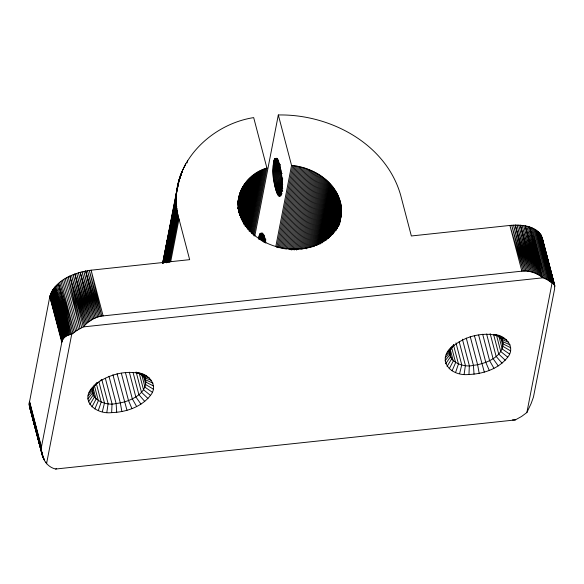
<?xml version="1.0" encoding="UTF-8"?>
<svg xmlns="http://www.w3.org/2000/svg" width="584" height="584" viewBox="0 0 584 584"><rect width="100%" height="100%" fill="white"/><g stroke="black" fill="none" stroke-linecap="round" stroke-linejoin="round"><path stroke-width="0.88" d="M254.777 236.089L278.32 114.975C329.653 113.946 386.075 143.496 400.697 195.333L411.355 235.972L509.89 225.446C521.256 224.38 537.039 225.49 542.156 237.593L554.632 285.101L554.61 288.861L533.462 397.054L531.148 403.5L526.877 412.53L521.541 416.487L515.292 419.933L55.67 469.032C48.516 467.456 43.851 461.455 42.099 454.629L29.499 406.632L29.2 403.478L49.808 296.57C55.188 279.524 74.934 272.378 91.119 270.188L189.654 259.661L178.989 219.015C164.527 170.032 207.145 124.801 253.682 117.61L266.924 168.09L253.77 235.768M273.005 169.061C274.882 140.452 283.955 178.441 282.116 185.369C280.247 213.978 271.166 175.988 273.005 169.061L280.218 168.294M266.924 168.09C246.324 173.484 231.432 197.363 241.068 217.649C250.901 240.046 277.291 251.376 300.775 248.828C322.01 247.587 344.231 229.841 341.304 206.94C338.245 183.011 314.207 167.36 291.562 165.454L278.32 114.975M453.834 345.049C435.306 358.883 449.724 376.673 468.974 374.468L469.324 365.591L462.404 339.209M94.528 385.396C78.168 399.463 95.09 414.647 111.653 412.625L112.033 403.748L105.339 378.249M453.863 345.108C441.102 358.532 461.521 368.504 473.427 365.343C485.976 363.956 506.62 355.671 502.24 339.844M468.974 374.468C483.326 373.95 498.692 368.854 507.737 357.152C516.03 347.232 505.547 335.172 494.648 334.588L503.693 337.859M144.847 377.184C150.176 393.361 128.976 402.237 116.128 403.515C103.623 406.865 83.527 395.85 97.251 382.578L95.615 384.272M111.653 412.625C126.02 412.143 141.401 407.07 150.489 395.39C158.841 385.535 148.482 373.351 137.539 372.774L146.584 376.067M258.675 239.257C259.42 226.855 265.53 237.199 265.764 243.156M464.134 374.271L465.397 365.431L459.17 341.691M106.828 412.421L108.113 403.581L101.879 379.841M554.632 285.101L553.581 283.386L552.062 282.992L546.88 279.4L542.916 277.809L83.293 326.909L77.044 330.354L71.701 334.311C67.248 334.749 62.539 337.559 61.802 342.297L41.442 447.016L41.289 450.578L42.099 454.629M182.208 172.382L182.697 169.696L182.157 172.258M183.267 169.477L183.573 167.79M180.624 176.244L181.113 173.579L180.062 178.667M181.222 175.193L181.88 171.63L181.164 175.032M179.259 180.171L179.755 177.529L178.142 185.544M179.916 178.2L180.405 175.543L179.857 178.222M177.514 188.296L178.339 183.916M178.667 182.157L179.164 179.529L162.651 263.486M162.666 263.077L177.726 185.602M162.805 263.274L167.25 240.396L166.754 242.36M162.972 263.026L176.821 191.786M163.133 263.318L176.631 193.859M163.52 262.734L176.507 195.947M163.973 262.15L176.441 198.034M164.308 262.464L176.426 200.129M164.71 262.785L176.477 202.232M165.338 262.216L176.587 204.327M165.849 262.537L176.755 206.429M166.425 262.858L176.981 208.532M167.228 262.289L177.266 210.634M167.915 262.603L177.609 212.737M168.842 262.034L178.01 214.832M169.645 262.34L178.47 216.927M170.681 261.763L178.989 219.015M237.98 201.444L239.046 196.042M237.965 202.232L239.528 194.216M237.9 203.115L239.805 193.319M238.031 203.108L240.104 192.428M238.017 204.006L240.433 191.537M238.024 204.911L240.791 190.661M238.053 205.823L241.17 189.793M237.936 208.138L241.579 188.931M238.024 208.561L242.002 188.077M238.024 209.087L238.374 207.305M238.301 208.612L242.455 187.238M238.608 208.671L242.937 186.405M238.593 210.525L243.44 185.588M238.601 212.386L243.966 184.778M238.973 212.474L244.513 183.982M239.199 213.474L245.083 183.194M239.447 214.481L245.681 182.42M239.725 215.496L246.302 181.66M240.192 215.642L246.937 180.909M240.331 217.577L247.601 180.179M240.842 217.744L248.288 179.456M241.199 218.817L248.988 178.748M241.579 219.912L249.718 178.054M242.156 220.124L250.463 177.375M242.572 221.241L251.229 176.718M243.017 222.38L252.018 176.069M243.477 223.526L252.821 175.441M243.951 224.694L253.646 174.828M244.623 224.986L254.485 174.229M245.134 226.183L255.347 173.645M245.842 226.512L256.23 173.083M246.39 227.745L257.128 172.535M247.134 228.11L258.04 172.01M247.718 229.381L258.967 171.499M248.485 229.775L259.909 171.002M249.098 231.082L260.873 170.528M249.901 231.519L261.844 170.075M250.718 231.972L262.837 169.637M251.376 233.337L263.837 169.221M252.222 233.834L264.859 168.827M253.076 234.345L265.888 168.447M275.809 246.492L291.562 165.454M276.801 247.506L292.73 165.579M277.969 247.653L293.891 165.725M279.13 247.813L295.059 165.885M280.291 248.003L296.219 166.075M281.452 248.207L297.38 166.279M282.605 248.434L298.534 166.506M283.758 248.682L299.68 166.754M284.897 248.952L300.826 167.024M286.036 249.244L301.964 167.316M287.343 248.66L303.096 167.623M288.474 248.988L304.22 167.958M289.591 249.339L305.344 168.309M290.701 249.711L306.454 168.674M291.803 250.105L307.556 169.068M293.066 249.623L308.651 169.477M294.154 250.047L309.732 169.9M295.402 249.609L310.805 170.353M296.46 250.076L311.871 170.82M297.687 249.667L312.922 171.302M298.899 249.28L313.958 171.805M300.103 248.915L314.988 172.331M301.118 249.456L316.002 172.871M302.286 249.12L317.002 173.426M303.446 248.806L317.988 174.003M304.592 248.507L318.959 174.594M305.724 248.222L319.923 175.2M306.666 248.842L320.864 175.82M307.943 247.704L321.791 176.463M309.024 247.47L322.697 177.12M310.089 247.251L323.594 177.792M311.141 247.047L324.47 178.478M312.17 246.857L325.325 179.178M313.185 246.682L326.164 179.894M314.177 246.521L326.989 180.624M315.331 245.484L327.792 181.368M316.287 245.353L328.573 182.12M317.221 245.229L329.339 182.894M318.309 244.229L330.084 183.675M319.207 244.134L330.807 184.464M320.083 244.046L331.508 185.274M321.105 243.083L332.187 186.092M321.937 243.017L332.844 186.917M322.923 242.075L333.486 187.756M323.886 241.141L334.099 188.603M324.646 241.104L334.69 189.457M325.565 240.192L335.26 190.326M326.281 240.177L335.8 191.202M327.149 239.279L336.326 192.078M327.996 238.389L336.822 192.968M328.646 238.396L337.296 193.866M329.442 237.52L337.749 194.771M330.208 236.651L338.173 195.684M330.96 235.783L338.574 196.604M331.683 234.921L338.946 197.523M332.376 234.074L339.304 198.451M332.873 234.111L339.625 199.385M333.522 233.264L339.924 200.319M334.143 232.425L340.202 201.254M334.734 231.585L340.45 202.195M335.304 230.746L340.669 203.144M335.676 230.804L340.866 204.093M335.953 230.454L336.304 228.672M336.362 229.081L341.041 205.035M336.457 229.629L336.8 227.848M336.858 228.249L341.18 205.991M336.932 228.797L337.275 227.015M337.151 228.308L341.304 206.94M337.589 227.483L341.392 207.889M337.997 226.65L341.457 208.838M338.209 226.242L338.552 224.46M338.209 226.709L341.494 209.787M338.589 225.373L341.509 210.736M338.764 225.38L339.282 222.708M338.917 225.387L341.494 211.678M339.209 224.198L341.457 212.62M339.392 224.3L341.392 213.561M339.472 224.38L341.18 215.438M526.877 412.53L552.062 282.992L538.674 232.14L551.179 282.189L537.806 231.344L550.223 281.43L536.857 230.6M175.477 197.48L178.624 181.544L175.974 195.516L176.521 193.559M184.128 167.608L184.507 165.9M187.033 162.943L187.625 160.359M459.637 373.585L461.747 364.876L455.98 342.896M102.331 411.72L104.47 403.011L98.93 381.914M167.433 239.747L167.798 238.44M455.586 372.424L458.455 363.934L453.381 344.589M98.294 410.552L101.193 402.062L96.345 383.6M452.082 370.825L455.615 362.635L451.695 347.684M94.812 408.939L98.36 400.755L94.214 384.929M449.213 368.811L453.293 361L450.527 350.451M91.958 406.917L96.053 399.113L93.053 387.681M447.052 366.445L451.541 359.08L449.921 352.926M89.819 404.544L94.316 397.186L92.469 390.156M445.65 363.781L450.403 356.919L449.476 353.4M88.439 401.872L93.192 395.018L92.498 392.382M445.044 360.883L449.906 354.568L449.446 352.809M87.855 398.967L92.717 392.667M445.249 357.831L450.074 352.086M88.075 395.908L92.9 390.185M93.44 386.528L101.448 379.724M89.104 392.762L93.732 387.63M446.249 354.685L450.884 349.539M96.652 383.593L97.718 382.462M90.907 389.608L95.192 385.075M448.037 351.531L452.337 346.984M450.556 348.451C463.382 336.274 483.172 331.135 500.189 336.253M532.338 228.037L545.624 278.816L531.046 227.512L544.303 278.291L529.681 227.037L542.916 277.809C537.061 273.1 529.44 270.312 521.884 271.166L103.112 315.907C95.353 316.711 88.359 321.127 83.293 326.909L69.854 276.159L81.658 327.712L68.248 276.955L80.066 328.558L66.685 277.78M100.448 380.885C113.011 373.351 128.896 369.884 143.102 374.454M55.67 469.032L56.568 468.755M275.064 158.483L276.867 158.293M274.882 158.636L276.685 158.447M274.706 158.841L277.407 158.549M274.531 159.082L277.239 158.797M274.37 159.374L277.072 159.082M274.217 159.702L277.816 159.322M274.064 160.074L277.67 159.695M273.925 160.49L278.437 160.009M273.794 160.95L278.305 160.469M273.677 161.44L278.181 160.958M273.567 161.972L278.072 161.491M273.465 162.542L278.867 161.965M273.37 163.148L278.78 162.571M273.29 163.783L279.597 163.111M273.217 164.454L279.524 163.783M273.151 165.155L280.364 164.389M273.1 165.885L280.313 165.119M273.064 166.644L280.276 165.878M273.035 167.425L280.247 166.659M273.013 168.236L280.225 167.462M273.013 169.907L280.225 169.141M273.027 170.776L281.138 169.907M273.049 171.66L281.159 170.791M273.086 172.55L281.196 171.681M273.137 173.455L281.247 172.594M273.195 174.375L282.203 173.412M273.261 175.295L281.371 174.426M273.341 176.222L281.452 175.353M273.429 177.149L281.539 176.28M273.531 178.076L281.641 177.207M273.633 179.003L282.649 178.04M273.757 179.923L282.766 178.959M273.881 180.843L281.992 179.974M274.02 181.748L282.13 180.879M274.159 182.646L282.276 181.777M274.312 183.529L282.422 182.661M274.473 184.398L282.583 183.529M274.641 185.245L282.751 184.376M274.816 186.077L282.028 185.31M274.998 186.887L282.211 186.113M275.188 187.676L282.401 186.902M275.378 188.435L282.59 187.668M275.582 189.172L282.787 188.398M275.787 189.873L282.094 189.201M275.991 190.552L282.298 189.873M276.203 191.194L282.51 190.515M276.422 191.8L282.729 191.129M276.633 192.377L282.043 191.8M276.853 192.917L281.364 192.435M277.079 193.413L281.583 192.932M277.298 193.873L281.809 193.392M277.524 194.297L282.028 193.815M277.75 194.676L281.349 194.289M277.969 195.012L281.576 194.625M278.196 195.304L280.897 195.019M278.415 195.56L281.116 195.268M278.634 195.764L280.437 195.574M278.845 195.925L280.649 195.735M279.057 196.042L280.86 195.852M260.522 233.286L262.326 233.096M260.34 233.439L262.143 233.25M260.165 233.644L262.866 233.352M259.989 233.885L262.698 233.6M259.829 234.177L262.53 233.885M259.676 234.505L263.282 234.118M259.522 234.877L263.128 234.498M259.384 235.294L263.895 234.812M259.26 235.753L263.764 235.272M259.135 236.243L264.545 235.666M259.026 236.776L264.428 236.199M258.924 237.345L264.326 236.768M258.829 237.951L264.238 237.374M258.748 238.586L265.056 237.914M259.573 239.163L264.983 238.586M260.413 239.768L265.822 239.192M261.267 240.404L265.771 239.922M262.128 241.061L265.735 240.674M263.902 241.652L265.705 241.462M263.88 242.462L265.683 242.265M512.511 419.874L515.292 419.933M493.75 334.369L496.137 335.099M135.86 372.307L139.065 373.278M497.488 335.888L499.816 337.516L506.554 339.866M140.372 374.089L142.678 375.724L149.438 378.089M499.816 337.516L501.568 339.435L508.715 342.231M142.678 375.724L144.416 377.651L151.577 380.461M510.117 344.896L502.707 341.603L501.568 339.435M152.957 383.133L145.54 379.819L144.416 377.651M510.723 347.794L503.196 343.947L501.809 338.676M153.541 386.031L146.015 382.177L144.861 377.775M510.526 350.853L503.036 346.429L500.955 338.516M153.322 389.097L145.832 384.659L143.759 376.746M509.518 353.999L502.218 348.984L498.758 335.793M152.3 392.236L145 387.207L141.773 374.899M507.737 357.152L500.773 351.539L496.385 334.836M150.489 395.39L143.54 389.769L139.153 373.059M505.218 360.233L498.729 354.043L493.655 334.698M147.956 398.471L141.481 392.266L136.174 372.044M502.028 363.168L496.137 356.423L490.144 333.566M144.744 401.405L138.875 394.645L133.108 372.665M498.24 365.891L493.064 358.634L486.611 334.012M140.948 404.121L135.795 396.85L129.334 372.227M493.954 368.329L489.589 360.605L482.669 334.231M136.649 406.544L132.305 398.814L125.385 372.439M30.594 409.581L29.499 406.632M489.268 370.417L485.786 362.306L478.639 335.048M131.955 408.632L128.502 400.507L121.348 373.249M484.304 372.118L474.383 335.544M126.991 410.311L117.085 373.738M69.854 276.159L84.366 325.748L71.504 275.407L85.461 324.638L73.183 274.692L86.593 323.594L74.905 274.027L88.929 321.689L76.65 273.4L90.126 320.828L78.417 272.823L91.352 320.032L80.205 272.297L93.871 318.638L82.008 271.815L95.148 318.039L83.826 271.385L96.448 317.506L85.651 271.005L99.083 316.659L87.476 270.677L100.419 316.338L89.301 270.407L101.762 316.09L91.119 270.188L103.112 315.907M521.884 271.166L509.89 225.446L523.242 271.056L511.701 225.278L524.6 271.02L513.489 225.168L525.958 271.056L515.263 225.11L528.673 271.334L517.015 225.11L530.024 271.582L518.738 225.161L531.367 271.896L520.432 225.263L534.031 272.735L522.081 225.424L535.353 273.261L523.695 225.643L536.652 273.852L525.271 225.913L539.214 275.239L526.79 226.234L540.47 276.035L528.264 226.607L541.704 276.889L529.681 227.037M61.802 342.297L49.808 296.57L61.992 341.494L50.063 295.467L62.24 340.727L50.414 294.351L62.554 339.998L50.845 293.234L63.349 338.654L51.37 292.117L63.831 338.041L51.976 291L64.371 337.472L52.662 289.89L65.627 336.464L53.436 288.781L66.342 336.019L54.29 287.686L67.109 335.625L55.217 286.598L68.795 334.961L56.225 285.525L69.715 334.698L57.305 284.474L70.686 334.486L58.458 283.437L72.942 333.281L59.678 282.43L74.241 332.274L60.962 281.437M538.674 232.14L552.493 283.014L539.463 232.965L552.895 283.079L540.171 233.826L553.252 283.203L540.799 234.724L553.866 283.62M43.975 458.506L44.442 460.25M29.777 407.639L42.45 455.71L29.309 405.595L42.858 456.812L29.207 404.544L41.238 449.636L29.2 403.478L41.245 448.731L29.28 402.391L41.318 447.855L29.448 401.296L41.442 447.016M554.727 285.598L541.332 235.651L554.8 286.759M543.427 244.389L544.12 247.025M549.909 268.976L550.61 271.604M552.23 277.75L552.924 280.386M540.799 234.724L553.581 283.386M85.651 271.005L97.762 317.046M80.205 272.297L92.6 319.302M74.905 274.027L87.746 322.609M65.174 278.648L78.526 329.434M30.828 410.464L31.748 413.983M32.215 415.735L34.069 422.772M34.529 424.531L40.551 447.388M41.011 449.147L43.333 457.936L41.522 450.906M535.835 229.892L549.179 280.707M534.74 229.227L548.069 280.028M533.572 228.607L546.88 279.4M520.432 225.263L532.71 272.283M515.263 225.11L527.316 271.159M470.222 336.567L477.61 364.701L479.187 373.373M466.273 338.085L473.427 365.343L474.033 374.161M112.931 374.745L120.311 402.887L121.866 411.559M108.982 376.257L116.128 403.515L116.712 412.341M63.714 279.546L77.044 330.354M62.305 280.481L75.613 331.296M55.217 286.598L67.926 335.274M52.662 289.89L64.977 336.946M50.845 293.234L62.919 339.304M46.07 462.097L46.523 463.849L71.701 334.311L58.458 283.437M43.172 456.476L43.858 459.082M29.207 404.544L41.289 450.578M525.271 225.913L537.944 274.517M547.726 260.084L542.719 240.688L554.785 286.153L542.156 237.593L542.616 239.637M548.179 261.844L548.865 264.486M549.318 266.253L551.135 273.305M552.274 277.714L552.96 280.356M35.201 426.32L35.872 428.955M38.135 437.737L38.814 440.373M39.267 442.124L39.938 444.76M185.493 164.031L185.179 165.732L185.493 164.031M554.085 284.773L553.384 282.145L554.092 284.766"/></g></svg>
